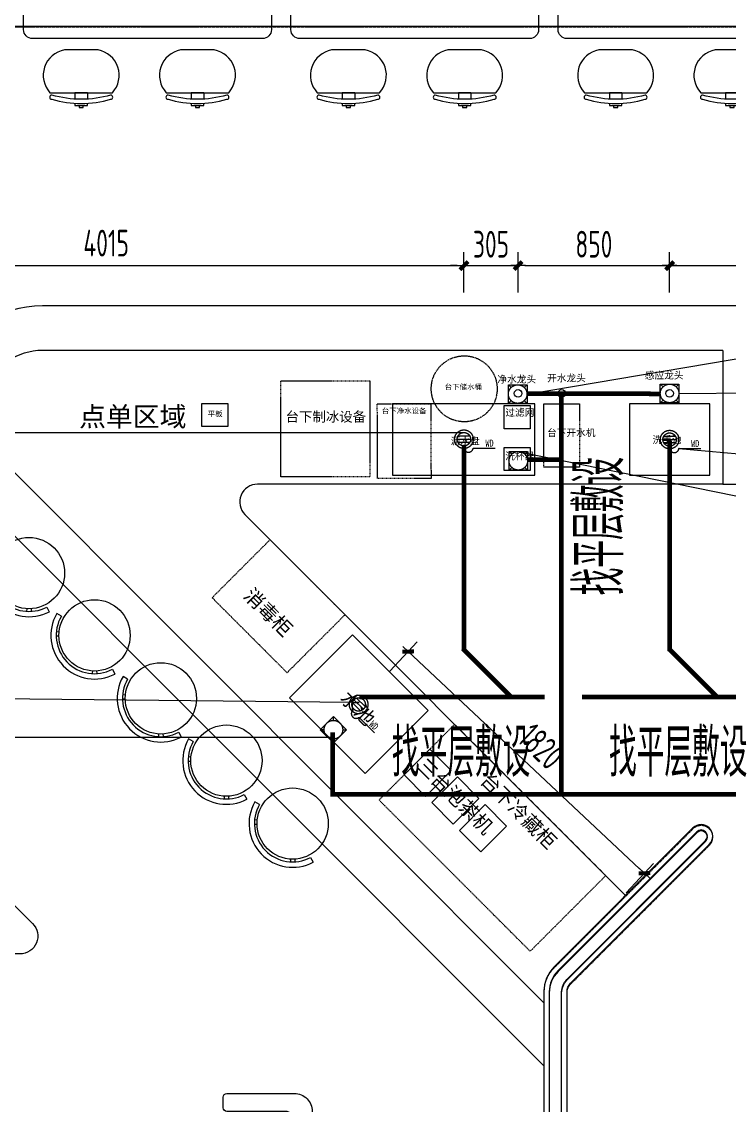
# Model space of a CAD drawing. Header units: millimetres. Extents: x -42850 to 60853, y 3819 to 26094.
# Drawn here: x 16818 to 20791, y 16432 to 22511 of the extents above; entities that cross this region are included whole.
import ezdxf
from ezdxf.enums import TextEntityAlignment as Align

# ---------------------------------------------------------------- set-up
doc = ezdxf.new("R2010")
doc.units = ezdxf.units.MM
doc.header["$LTSCALE"] = 200
for name, pattern in [('DASH', [0.35, 0.25, -0.1]), ('DASHED2', [0.375, 0.25, -0.125]), ('M-CENTER', [11.25, 7.5, -1.25, 1.25, -1.25])]:
    doc.linetypes.add(name, pattern=pattern)
for name, color, linetype in [('A-WALL-墙体', 160, 'Continuous'), ('EC-LAUN-给排水', 1, 'DASH'), ('FF-FINISH DIM-完成面尺寸', 44, 'Continuous'), ('PIPE-废水', 31, 'TG_F'), ('PIPE-给水', 3, 'TG_J'), ('TWT_TEXT', 7, 'Continuous'), ('全灰平面', 250, 'Continuous')]:
    doc.layers.add(name, color=color, linetype=linetype)
doc.layers.add('FF-FINISH-墙体完成面', color=20, linetype='M-CENTER', lineweight=13)
doc.styles.add('CCD-DIM', font='archs.shx', dxfattribs={"width": 0.75})
doc.styles.add('DIM', font='')
doc.styles.get("Standard").update_dxf_attribs({"font": 'gbenor.shx', "width": 0.8, "bigfont": 'gbcbig.shx'})
doc.styles.add('TG_LINETYPE', font='SIMPLEX', dxfattribs={"width": 0.8, "height": 2.5, "bigfont": 'HZTXT'})
doc.styles.add('TongRui-JC', font='times.ttf')
doc.styles.add('宋体', font='')
doc.styles.get('DIM').set_extended_font_data('SimSun')
doc.styles.get('宋体').set_extended_font_data('SimSun')
doc.linetypes.add('TG_F', pattern='A,2,-0.3,["F",TG_LINETYPE,S=0.1,R=0,X=-0.23,Y=-0.15],0', length=2.3)
doc.linetypes.add('TG_J', pattern='A,2,-0.3,["J",TG_LINETYPE,S=0.1,R=0,X=-0.23,Y=-0.15],0', length=2.3)
doc.dimstyles.new('CCD_DIM_1', dxfattribs={"dimtxt": 2, "dimasz": 0.5, "dimexe": 1, "dimexo": 1.5, "dimgap": 0.6, "dimtad": 1, "dimdec": 0, "dimrnd": 5, "dimzin": 12, "dimdsep": 46, "dimtxsty": 'CCD-DIM', "dimblk": 'CCD_Dimension_Tick', "dimcen": 0.125, "dimclrd": 44, "dimclre": 44, "dimclrt": 50, "dimadec": 0, "dimazin": 0, "dimtfac": 1, "dimtdec": 0, "dimtix": 1, "dimtmove": 1, "dimatfit": 3, "dimldrblk": 'CCD_Leader_Dot', "dimfxl": 2, "dimfxlon": 1, "dimtvp": 1, "dimtolj": 1, "dimtzin": 0, "dimarcsym": 0})
doc.dimstyles.new('引线', dxfattribs={"dimtxt": 2.5, "dimasz": 1, "dimexe": 1, "dimexo": 1, "dimgap": 1, "dimtad": 1, "dimdec": 0, "dimzin": 0, "dimdsep": 46, "dimtxsty": 'DIM', "dimblk": 'ARCHTICK', "dimcen": 0, "dimclrd": 256, "dimclre": 256, "dimclrt": 256, "dimadec": 0, "dimazin": 0, "dimtfac": 0.5, "dimtdec": 0, "dimtix": 1, "dimtmove": 2, "dimatfit": 2, "dimldrblk": 'A', "dimfxl": 6, "dimfxlon": 1, "dimtolj": 1, "dimtzin": 0, "dimlwd": -1, "dimlwe": -1, "dimarcsym": 0})

# ---------------------------------------------------------------- blocks, each defined once
blk = doc.blocks.new('CCD_Dimension_Tick')
at = {"color": 0, "linetype": 'ByBlock', "lineweight": -2}
for p, q in [((-1.09, 0), (0, 0)), ((0, 0), (1.09, 0))]:
    blk.add_line(p, q, dxfattribs=at)
at = {"color": 0, "linetype": 'Continuous', "lineweight": -2, "const_width": 0.608}
blk.add_lwpolyline([(-0.61, -0.61), (0.61, 0.61)], dxfattribs=at)
blk = doc.blocks.new('*D179')
at = {"layer": 'DEFPOINTS', "color": 0, "linetype": 'ByBlock', "ltscale": 100, "transparency": 16777216}
for p in [(15254.8, 78395.9), (15254.8, 78339), (13455.9, 77678.9)]:
    blk.add_point(p, dxfattribs=at)
at = {"layer": 'FF-FINISH-墙体完成面', "color": 44, "linetype": 'ByBlock', "lineweight": -2, "ltscale": 100, "transparency": 16777216}
for p, q in [((13455.9, 78245.9), (13455.9, 78470.9)), ((15254.8, 78395.9), (15254.8, 78470.9)), ((13493.4, 78395.9), (15217.3, 78395.9))]:
    blk.add_line(p, q, dxfattribs=at)
at = {"layer": 'FF-FINISH-墙体完成面', "color": 44, "linetype": 'ByBlock', "lineweight": -2, "ltscale": 100, "transparency": 16777216, "xscale": 37.5, "yscale": 37.5, "zscale": 37.5, "rotation": 180}
blk.add_blockref('CCD_Dimension_Tick', (13455.9, 78395.9), dxfattribs=at)
at = {"layer": 'FF-FINISH-墙体完成面', "color": 44, "linetype": 'ByBlock', "lineweight": -2, "ltscale": 100, "transparency": 16777216, "xscale": 37.5, "yscale": 37.5, "zscale": 37.5}
blk.add_blockref('CCD_Dimension_Tick', (15254.8, 78395.9), dxfattribs=at)
at = {"layer": 'FF-FINISH-墙体完成面', "color": 50, "linetype": 'ByBlock', "ltscale": 100, "transparency": 16777216, "insert": (14355.4, 78515.9), "char_height": 150, "attachment_point": 5, "style": 'CCD-DIM'}
blk.add_mtext('\\A1;1800', dxfattribs=at)
blk = doc.blocks.new('CCD_Leader_Dot')
at = {"color": 0, "linetype": 'ByBlock'}
blk.add_line((-5, 0), (-10, 0), dxfattribs=at)
at = {"color": 0, "linetype": 'ByBlock', "const_width": 5}
blk.add_lwpolyline([(-2.5, 0, 1), (2.5, 0, 1)], format="xyb", close=True, dxfattribs=at)
blk = doc.blocks.new('*D180')
at = {"layer": 'DEFPOINTS', "color": 0, "linetype": 'ByBlock', "ltscale": 100, "transparency": 16777216}
for p in [(13455.9, 78395.9), (12605.5, 77678.9), (13455.9, 77678.9)]:
    blk.add_point(p, dxfattribs=at)
at = {"layer": 'FF-FINISH-墙体完成面', "color": 44, "linetype": 'ByBlock', "lineweight": -2, "ltscale": 100, "transparency": 16777216}
for p, q in [((12605.5, 78245.9), (12605.5, 78470.9)), ((13455.9, 78245.9), (13455.9, 78470.9)), ((12643, 78395.9), (13418.4, 78395.9))]:
    blk.add_line(p, q, dxfattribs=at)
at = {"layer": 'FF-FINISH-墙体完成面', "color": 44, "linetype": 'ByBlock', "lineweight": -2, "ltscale": 100, "transparency": 16777216, "xscale": 37.5, "yscale": 37.5, "zscale": 37.5, "rotation": 180}
blk.add_blockref('CCD_Dimension_Tick', (12605.5, 78395.9), dxfattribs=at)
at = {"layer": 'FF-FINISH-墙体完成面', "color": 44, "linetype": 'ByBlock', "lineweight": -2, "ltscale": 100, "transparency": 16777216, "xscale": 37.5, "yscale": 37.5, "zscale": 37.5}
blk.add_blockref('CCD_Dimension_Tick', (13455.9, 78395.9), dxfattribs=at)
at = {"layer": 'FF-FINISH-墙体完成面', "color": 50, "linetype": 'ByBlock', "ltscale": 100, "transparency": 16777216, "insert": (13030.7, 78515.9), "char_height": 150, "attachment_point": 5, "style": 'CCD-DIM'}
blk.add_mtext('\\A1;850', dxfattribs=at)
blk = doc.blocks.new('*D181')
at = {"layer": 'DEFPOINTS', "color": 0, "linetype": 'ByBlock', "ltscale": 100, "transparency": 16777216}
for p in [(12605.5, 78395.9), (12605.5, 77678.9), (12301.3, 77422)]:
    blk.add_point(p, dxfattribs=at)
at = {"layer": 'FF-FINISH-墙体完成面', "color": 44, "linetype": 'ByBlock', "lineweight": -2, "ltscale": 100, "transparency": 16777216}
for p, q in [((12301.3, 78245.9), (12301.3, 78470.9)), ((12605.5, 78245.9), (12605.5, 78470.9)), ((12263.8, 78395.9), (12226.3, 78395.9)), ((12301.3, 78395.9), (12605.5, 78395.9)), ((12643, 78395.9), (12680.5, 78395.9))]:
    blk.add_line(p, q, dxfattribs=at)
at = {"layer": 'FF-FINISH-墙体完成面', "color": 44, "linetype": 'ByBlock', "lineweight": -2, "ltscale": 100, "transparency": 16777216, "xscale": 37.5, "yscale": 37.5, "zscale": 37.5}
blk.add_blockref('CCD_Dimension_Tick', (12301.3, 78395.9), dxfattribs=at)
at = {"layer": 'FF-FINISH-墙体完成面', "color": 44, "linetype": 'ByBlock', "lineweight": -2, "ltscale": 100, "transparency": 16777216, "xscale": 37.5, "yscale": 37.5, "zscale": 37.5, "rotation": 180}
blk.add_blockref('CCD_Dimension_Tick', (12605.5, 78395.9), dxfattribs=at)
at = {"layer": 'FF-FINISH-墙体完成面', "color": 50, "linetype": 'ByBlock', "ltscale": 100, "transparency": 16777216, "insert": (12453.4, 78515.9), "char_height": 150, "attachment_point": 5, "style": 'CCD-DIM'}
blk.add_mtext('\\A1;305', dxfattribs=at)
blk = doc.blocks.new('*D182')
at = {"layer": 'DEFPOINTS', "color": 0, "linetype": 'ByBlock', "ltscale": 100, "transparency": 16777216}
for p in [(12301.3, 78395.9), (12301.3, 77422), (8284.8, 77273.3)]:
    blk.add_point(p, dxfattribs=at)
at = {"layer": 'FF-FINISH-墙体完成面', "color": 44, "linetype": 'ByBlock', "lineweight": -2, "ltscale": 100, "transparency": 16777216}
for p, q in [((8284.8, 78245.9), (8284.8, 78470.9)), ((12301.3, 78245.9), (12301.3, 78470.9)), ((8322.3, 78395.9), (12263.8, 78395.9))]:
    blk.add_line(p, q, dxfattribs=at)
at = {"layer": 'FF-FINISH-墙体完成面', "color": 44, "linetype": 'ByBlock', "lineweight": -2, "ltscale": 100, "transparency": 16777216, "xscale": 37.5, "yscale": 37.5, "zscale": 37.5, "rotation": 180}
blk.add_blockref('CCD_Dimension_Tick', (8284.8, 78395.9), dxfattribs=at)
at = {"layer": 'FF-FINISH-墙体完成面', "color": 44, "linetype": 'ByBlock', "lineweight": -2, "ltscale": 100, "transparency": 16777216, "xscale": 37.5, "yscale": 37.5, "zscale": 37.5}
blk.add_blockref('CCD_Dimension_Tick', (12301.3, 78395.9), dxfattribs=at)
at = {"layer": 'FF-FINISH-墙体完成面', "color": 50, "linetype": 'ByBlock', "ltscale": 100, "transparency": 16777216, "insert": (10293, 78522.2), "char_height": 150, "attachment_point": 5, "style": 'CCD-DIM'}
blk.add_mtext('\\A1;4015', dxfattribs=at)
blk = doc.blocks.new('*D189')
at = {"layer": 'DEFPOINTS', "color": 0, "linetype": 'ByBlock', "ltscale": 100, "transparency": 16777216}
for p in [(11710.1, 75933.8), (13314.4, 74986.9), (13036.2, 74690.2)]:
    blk.add_point(p, dxfattribs=at)
at = {"layer": 'FF-FINISH-墙体完成面', "color": 44, "linetype": 'ByBlock', "lineweight": -2, "ltscale": 100, "transparency": 16777216}
for p, q in [((11885.8, 76121.1), (12039.7, 76285.2)), ((12015.7, 76204.8), (13287.1, 75012.6)), ((13211.8, 74877.5), (13365.7, 75041.6))]:
    blk.add_line(p, q, dxfattribs=at)
at = {"layer": 'FF-FINISH-墙体完成面', "color": 44, "linetype": 'ByBlock', "lineweight": -2, "ltscale": 100, "transparency": 16777216, "xscale": 37.5, "yscale": 37.5, "zscale": 37.5}
for p, rotation in [((11988.4, 76230.5), 136.8394818255109), ((13314.4, 74986.9), 316.8394818255109)]:
    blk.add_blockref('CCD_Dimension_Tick', p, dxfattribs=dict(at, rotation=rotation))
at = {"layer": 'FF-FINISH-墙体完成面', "color": 50, "linetype": 'ByBlock', "ltscale": 100, "transparency": 16777216, "insert": (12735.6, 75698.5), "char_height": 150, "attachment_point": 5, "rotation": 316.83948, "style": 'CCD-DIM'}
blk.add_mtext('\\A1;1820', dxfattribs=at)
blk = doc.blocks.new('_ARCHTICK')
at = {"color": 0, "linetype": 'ByBlock', "const_width": 0.4}
blk.add_lwpolyline([(-0.5, -0.5), (0.5, 0.5)], dxfattribs=at)
blk = doc.blocks.new('A')
at = {"color": 0, "lineweight": -2}
for p, q in [((-0.4, 0), (-2.1, 0)), ((-1.4, 1.1), (-1.1, 1.4)), ((-1.4, 1.1), (-0.4, 0)), ((-1.4, -1.1), (-0.4, 0)), ((-1.1, 1.4), (0, 0)), ((-1.1, -1.4), (0, 0)), ((-1.4, -1.1), (-1.1, -1.4))]:
    blk.add_line(p, q, dxfattribs=at)
for points in [[(-1.4, 1.1), (-1.1, 1.4), (-0.4, 0), (0, 0)], [(-1.4, -1.1), (-1.1, -1.4), (-0.4, 0), (0, 0)]]:
    blk.add_solid(points, dxfattribs=at)
blk = doc.blocks.new('SFWHFWQ_MNCHGCOLOR')
at = {"color": 0, "lineweight": -2, "ltscale": 100}
for p, q in [((1132104.5, -38116.3), (1132104.5, -38141.4)), ((1132154.7, -38116.3), (1132104.5, -38116.3))]:
    blk.add_line(p, q, dxfattribs=at)
at = {"color": 0, "lineweight": -2}
blk.add_lwpolyline([(1132104.5, -38116.3), (1132205, -38116.3), (1132254.1, -38116.3, 0.59094), (1132196.6, -37945.8), (1132129.6, -37945.3), (1132062.5, -37945.8, 0.591177), (1132005.1, -38116.3), (1132054.2, -38116.3), (1132104.5, -38116.3)], format="xyb", dxfattribs=at)
blk.add_lwpolyline([(1132246.9, -38125.9, -0.142857), (1132012.3, -38125.9, 1), (1132012.3, -38142.6, 0.142857), (1132246.9, -38142.6, 1)], format="xyb", close=True, dxfattribs=at)
at = {"color": 0, "lineweight": -2, "ltscale": 100}
blk.add_lwpolyline([(1132154.7, -38116.3), (1132154.7, -38141.9)], dxfattribs=at)
at = {"color": 0, "lineweight": -2}
for points in [[(1132104.5, -38158.7), (1132104.5, -38167), (1132154.7, -38167), (1132154.7, -38158.7)], [(1132121.2, -38167), (1132121.2, -38175.4), (1132138, -38175.4), (1132138, -38167)]]:
    blk.add_lwpolyline(points, dxfattribs=at)
blk = doc.blocks.new('SGWEGWGW_MNCHGCOLOR')
at = {"color": 0, "linetype": 'ByBlock', "lineweight": -2, "ltscale": 100}
for p, q in [((1131438, -39740.6), (1131429.9, -39753.2)), ((1131458.6, -39755.8), (1131449.1, -39767.3)), ((1131135, -39813.9), (1131148, -39821.4)), ((1131149, -39792.5), (1131161.1, -39801.5)), ((1131514, -39825.8), (1131540.9, -39812.5)), ((1131107.5, -39898.8), (1131077.6, -39895.6))]:
    blk.add_line(p, q, dxfattribs=at)
blk.add_circle((1131321.3, -39921.2), 200, dxfattribs=at)
for radius in [245, 215]:
    blk.add_arc((1131321.3, -39921.2), radius, 26.34649, 174.01567, dxfattribs=at)
blk = doc.blocks.new('fewgwgwg')
at = {"layer": '全灰平面', "color": 250, "ltscale": 100}
for points in [[(1393953.6, -72947.1), (1395344.3, -72947.1), (1395344.3, -73347.1, -0.414214), (1395294.3, -73397.1), (1394003.6, -73397.1, -0.414214), (1393953.6, -73347.1)], [(1395453.6, -72947.1), (1396844.3, -72947.1), (1396844.3, -73347.1, -0.414214), (1396794.3, -73397.1), (1395503.6, -73397.1, -0.414214), (1395453.6, -73347.1)], [(1396953.6, -72947.1), (1398344.3, -72947.1), (1398344.3, -73347.1, -0.414214), (1398294.3, -73397.1), (1397003.6, -73397.1, -0.414214), (1396953.6, -73347.1)], [(1393933, -78532.5), (1392958.6, -78532.5, -0.414214), (1392858.6, -78432.5), (1392858.6, -77458.2, -0.668179), (1393029.3, -77387.5), (1394003.7, -78361.8, -0.668178)]]:
    blk.add_lwpolyline(points, format="xyb", close=True, dxfattribs=at)
at = {"layer": '全灰平面', "color": 250, "ltscale": 0.01}
blk.add_lwpolyline([(1391498.6, -74194.2), (1391528.6, -74194.2), (1391528.6, -73327.1), (1399473.3, -73327.1)], dxfattribs=at)
at = {"layer": '全灰平面', "color": 250, "ltscale": 100}
for points in [[(1397878.6, -75897.1), (1398628.6, -75897.1, 0.414214), (1398678.6, -75847.1), (1398678.6, -74897.1), (1394059.7, -74897.1, 0.668179), (1393635.4, -75921.4), (1396873.8, -79159.8)], [(1397878.6, -75147.1), (1394059.7, -75147.1, 0.668179), (1393812.2, -75744.6), (1396873.8, -78806.2)], [(1397878.6, -75897.1), (1395266.8, -75897.1, 0.668179), (1395196.1, -76067.9), (1397332.5, -78204.3)], [(1397732, -77847.2), (1396953.5, -78625.7, 0.198912), (1396903.8, -78745.9), (1396903.8, -80291)], [(1397781.5, -77896.7, 1), (1397732, -77847.2)], [(1397645.7, -80296.9), (1396973.8, -80296.9), (1396973.8, -78745.9, -0.198912), (1397003, -78675.2), (1397781.5, -77896.7)], [(1395073.7, -79915), (1395073.7, -79835, -0.414214), (1395093.7, -79815), (1395423.7, -79815, 0.414197), (1395473.7, -79765), (1395473.7, -79465.6, 0.414214), (1395423.7, -79415.6), (1395093.7, -79415.6, -0.414214), (1395073.7, -79395.6), (1395073.7, -79335.6, -0.414214), (1395093.7, -79315.6), (1395473.7, -79315.6, -0.414214), (1395573.7, -79415.6), (1395573.7, -79915)]]:
    blk.add_lwpolyline(points, format="xyb", dxfattribs=at)
at = {"layer": '全灰平面', "color": 250, "linetype": 'ByBlock', "ltscale": 100}
blk.add_lwpolyline([(1397878.6, -75147.1), (1397878.6, -75897.1)], dxfattribs=at)
at = {"layer": '全灰平面', "color": 250, "linetype": 'DASHED2', "ltscale": 0.1}
for points in [[(1395397.7, -75317.1), (1395897.7, -75317.1), (1395897.7, -75856.2), (1395397.7, -75856.2)], [(1395938.9, -75447.1), (1396238.9, -75447.1), (1396240.5, -75865.3), (1395940.5, -75865.3)], [(1396874.1, -75447.1), (1397074.1, -75447.1), (1397074.1, -75802.1), (1396874.1, -75802.1)], [(1396372.9, -77244.7), (1397221.4, -78093.2), (1396797.1, -78517.5), (1395948.6, -77668.9)]]:
    blk.add_lwpolyline(points, close=True, dxfattribs=at)
at = {"layer": '全灰平面', "color": 250, "ltscale": 100}
for points in [[(1394953.1, -75443.8), (1395100.1, -75443.8), (1395100.1, -75573.5), (1394953.1, -75573.5)], [(1396024.1, -75847.1), (1396824.1, -75847.1), (1396824.1, -75447.1), (1396024.1, -75447.1)], [(1396650.8, -75456.4), (1396797.8, -75456.4), (1396797.8, -75586.1), (1396650.8, -75586.1)], [(1397354.8, -75847.1), (1397804.8, -75847.1), (1397804.8, -75447.1), (1397354.8, -75447.1)], [(1396650.8, -75691), (1396797.8, -75691), (1396797.8, -75820.7), (1396650.8, -75820.7)], [(1396089.4, -77528.2), (1396209.6, -77648.4), (1396353.8, -77504.1), (1396233.6, -77383.9)], [(1396244.9, -77683.7), (1396365.1, -77803.9), (1396509.4, -77659.7), (1396389.2, -77539.5)], [(1396400.5, -77839.3), (1396520.7, -77959.5), (1396665, -77815.2), (1396544.7, -77695)]]:
    blk.add_lwpolyline(points, close=True, dxfattribs=at)
at = {"layer": '全灰平面', "color": 250, "linetype": 'DASHED2', "ltscale": 0.1}
blk.add_lwpolyline([(1395336.9, -76208.8), (1395757.7, -76629.5), (1395432.4, -76954.8), (1395011.7, -76534), (1395336.9, -76208.8)], dxfattribs=at)
at = {"layer": '全灰平面', "color": 250, "ltscale": 100}
blk.add_lwpolyline([(1395800.1, -76742.6), (1396224.4, -77166.9), (1395870.8, -77520.4), (1395446.6, -77096.2), (1395800.1, -76742.6)], dxfattribs=at)
at = {"layer": '全灰平面', "color": 250}
blk.add_lwpolyline([(1396566.4, -77731.2), (1396566.4, -77731.3)], dxfattribs=at)
at = {"layer": '全灰平面', "color": 250, "ltscale": 0.01}
for points in [[(1397802.7, -77917.9), (1397802.7, -77917.9, 1), (1397710.8, -77826)], [(1397710.8, -77826), (1396932.3, -78604.4, 0.198912), (1396873.8, -78745.9), (1396873.8, -80266.9)], [(1397003.8, -80266.9), (1397003.8, -78745.9, -0.198912), (1397024.3, -78696.4), (1397802.7, -77917.9)]]:
    blk.add_lwpolyline(points, format="xyb", dxfattribs=at)
at = {"layer": '全灰平面', "color": 250, "linetype": 'DASHED2', "ltscale": 0.1}
blk.add_circle((1396426.7, -75362.2), 185, dxfattribs=at)
at = {"layer": '全灰平面', "color": 250, "ltscale": 100}
for centre in [(1396729.4, -75388), (1396974.1, -75388), (1397579.8, -75388)]:
    blk.add_circle(centre, 21.4, dxfattribs=at)
at = {"layer": '全灰平面', "color": 250, "xscale": 1.407250517513538, "yscale": 1.407250517513538, "zscale": 1.407250517513538}
for p in [(-198913.2, -20061.7), (-198260.5, -20061.7), (-197413.2, -20061.7), (-196760.5, -20061.7), (-195913.2, -20061.7), (-195260.5, -20061.7)]:
    blk.add_blockref('SFWHFWQ_MNCHGCOLOR', p, dxfattribs=at)
at = {"layer": '全灰平面', "color": 250, "rotation": 123.7607451231965}
for p in [(1989499.4, -1039122.7), (1989867.4, -1039472), (1990239.5, -1039825.4), (1990607.5, -1040174.7), (1990979.6, -1040528)]:
    blk.add_blockref('SGWEGWGW_MNCHGCOLOR', p, dxfattribs=at)
at = {"layer": '全灰平面', "color": 250, "style": 'TongRui-JC'}
blk.add_text('点单区域', height=110.42, rotation=0.00001, dxfattribs=at).set_placement((1394265.2, -75573.2))
at = {"layer": '全灰平面', "color": 250, "attachment_point": 1, "style": 'TongRui-JC'}
for s, width, gutter_width, insert, char_height, rotation in [('{\\fSimSun|b0|i0|c134|p2;感应龙头}', 898.797, 207.9, (1397440.8, -75266.5), 39.771, 0.00001), ('{\\fSimSun|b0|i0|c134|p2;\\W1;净水龙头}', 595.767, 137.8, (1396613.1, -75288.6), 39.771, 0.00001), ('{\\fSimSun|b0|i0|c134|p2;\\W1;开水龙头}', 898.797, 207.9, (1396892.2, -75282.1), 39.771, 0.00001), ('{\\fSimSun|b0|i0|c134|p2;台下储水桶}', 898.797, 207.9, (1396316.7, -75336.4), 30, 0.00001), ('{\\fSimSun|b0|i0|c134|p2;\\W1;平板}', 898.797, 207.9, (1394986.9, -75487.8), 30, 0.00001), ('{\\fSimSun|b0|i0|c134|p2;台下制冰设备}', 826.978, 191.3, (1395424.1, -75491.1), 55.206, 0.00001), ('{\\fSimSun|b0|i0|c134|p2;台下净水设备}', 898.797, 207.9, (1395963.7, -75470.8), 30, 0.00001), ('{\\fSimSun|b0|i0|c134|p2;\\W1;过滤网}', 898.797, 207.9, (1396657.7, -75475.5), 39.771, 0.00001), ('{\\fSimSun|b0|i0|c134|p2;台下开水机}', 898.797, 207.9, (1396892.2, -75588.7), 39.771, 0.00001), ('{\\fSimSun|b0|i0|c134|p2;洗手池}', 898.797, 207.9, (1397483.6, -75628.2), 39.771, 0.00001), ('{\\fSimSun|b0|i0|c134|p2;\\W1;沥水盘}', 898.797, 207.9, (1396350.7, -75635.6), 39.771, 0.00001), ('{\\fSimSun|b0|i0|c134|p2;\\W1;洗杯器}', 898.797, 207.9, (1396657, -75719.7), 39.771, 0.00001), ('{\\fSimSun|b0|i0|c134|p2;消毒柜}', 898.797, 207.9, (1395239.7, -76471), 80, 315.00002), ('{\\fSimSun|b0|i0|c134|p2;水池}', 898.797, 207.9, (1395780.9, -77047.4), 80, 315.00002), ('{\\fSimSun|b0|i0|c134|p2;三台泡茶机}', 898.797, 207.9, (1396211.8, -77426.4), 80, 315.00002), ('{\\fSimSun|b0|i0|c134|p2;台下冷藏柜}', 898.797, 207.9, (1396568.2, -77508.6), 80, 315.00002)]:
    blk.add_mtext_dynamic_manual_height_columns(s, width=width, gutter_width=gutter_width, heights=[0], dxfattribs=dict(at, insert=insert, char_height=char_height, rotation=rotation))
blk = doc.blocks.new('冷水給水')
at = {"layer": 'EC-LAUN-给排水'}
for p, q in [((182.222, 46.286, -2.582), (182.161, 46.347, -2.582)), ((182.516, 46.286, -2.582), (182.577, 46.347, -2.582)), ((182.222, 45.992, -2.582), (182.161, 45.931, -2.582)), ((182.516, 45.992, -2.582), (182.577, 45.931, -2.582))]:
    blk.add_line(p, q, dxfattribs=at)
at = {"layer": 'EC-LAUN-给排水', "elevation": -2.582}
blk.add_lwpolyline([(182.161, 46.347), (182.577, 46.347), (182.577, 45.931), (182.161, 45.931)], close=True, dxfattribs=at)
at = {"layer": 'EC-LAUN-给排水'}
blk.add_circle((182.369, 46.139, -2.582), 0.208, dxfattribs=at)
blk = doc.blocks.new('落水口原型')
for p, q in [((-0.1, 1.4), (2.9, 1.4)), ((2.72, 2.1), (0.07, 2.1)), ((2.72, 0.7), (0.07, 0.7))]:
    blk.add_line(p, q)
for radius in [2.08, 1.5]:
    blk.add_circle((1.4, 1.4), radius)
blk.add_arc((2.43, -0.45), 1.06, 192.6569, 353.1909)
blk = doc.blocks.new('壁面落水口')
at = {"layer": 'EC-LAUN-给排水', "linetype": 'Continuous'}
blk.add_line((186.96, 47.732, -2.582), (187.45, 47.732, -2.582), dxfattribs=at)
at = {"layer": 'EC-LAUN-给排水', "xscale": 0.1, "yscale": 0.1, "zscale": 0.1}
blk.add_blockref('落水口原型', (186.612, 47.79, -2.582), dxfattribs=at)
at = {"layer": 'EC-LAUN-给排水', "color": 40, "style": '宋体', "width": 0.7}
blk.add_text('WD', height=0.1594, dxfattribs=at).set_placement((187.416, 47.716, -2.582), align=Align.BOTTOM_RIGHT)
blk = doc.blocks.new('HesiBlk_20260924172335122')
at = {"layer": 'A-WALL-墙体', "ltscale": 100}
for points in [[(13608.186, 75214.49), (12829.696, 74435.997, 0.19891205), (12779.904, 74315.789), (12779.904, 72770.672)], [(13657.683, 75164.992, 1), (13608.186, 75214.489)], [(13521.81, 72764.78), (12849.904, 72764.78), (12849.904, 74315.789, -0.19891205), (12879.193, 74386.5), (13657.683, 75164.992)]]:
    blk.add_lwpolyline(points, format="xyb", dxfattribs=at)
at = {"layer": 'FF-FINISH-墙体完成面', "ltscale": 0.01}
blk.add_lwpolyline([(7374.762, 78867.505), (7404.762, 78867.505), (7404.762, 79734.512), (15349.431, 79734.512)], dxfattribs=at)
for points in [[(13586.973, 75235.703), (12808.482, 74457.21, 0.19891205), (12749.904, 74315.789), (12749.904, 72794.78)], [(13678.897, 75143.779), (13678.897, 75143.779, 1), (13586.973, 75235.703)], [(12879.904, 72794.78), (12879.904, 74315.789, -0.19891205), (12900.406, 74365.287), (13678.897, 75143.779)]]:
    blk.add_lwpolyline(points, format="xyb", dxfattribs=at)
at = {"layer": 'EC-LAUN-给排水', "xscale": 250.8885032282683, "yscale": 250.8885032282683, "zscale": 250.8885032282683}
for name, p, rotation in [('冷水給水', (24178.948, 31920.978, 647.737), 89.99999999999947), ('冷水給水', (25031.635, 31924.557, 647.737), 89.99999999999947), ('壁面落水口', (-34552.63, 65396.988, 647.737), 359.9999999999995), ('壁面落水口', (-33397.963, 65394.837, 647.737), 359.9999999999995), ('冷水給水', (24182.262, 31546.841, 647.737), 89.99999999999947), ('壁面落水口', (-29927.711, 100554.484, 647.737), 315.0097102054256), ('冷水給水', (52107.055, 51624.469, 647.737), 135.0000078945727)]:
    blk.add_blockref(name, p, dxfattribs=dict(at, rotation=rotation))
at = {"layer": '全灰平面', "linetype": 'ByBlock'}
blk.add_blockref('fewgwgwg', (-1384123.852, 153066.943), dxfattribs=at)
at = {"layer": 'FF-FINISH-墙体完成面', "linetype": 'ByBlock', "ltscale": 100}
for base, p1, p2, picture, middle in [((12301.283, 78395.908), (8284.798, 77273.296), (12301.283, 77421.95), '*D182', (10293.041, 78522.158)), ((12605.5, 78395.908), (12301.283, 77421.95), (12605.5, 77678.894), '*D181', (12453.391, 78515.908)), ((13455.95, 78395.908), (12605.5, 77678.894), (13455.95, 77678.894), '*D180', (13030.725, 78515.908)), ((15254.788, 78395.908), (13455.95, 77678.894), (15254.788, 78339.024), '*D179', (14355.369, 78515.908))]:
    dim = blk.add_linear_dim(base=base, p1=p1, p2=p2, dimstyle='CCD_DIM_1', override={"dimscale": 75, "dimlfac": -74.999999}, dxfattribs=at)
    dim.commit()
    dim.dimension.update_dxf_attribs({"geometry": picture, "text_midpoint": middle})
dim = blk.add_aligned_dim(p1=(11710.114, 75933.753), p2=(13036.189, 74690.204), distance=406.781, dimstyle='CCD_DIM_1', override={"dimscale": 75, "dimlfac": -74.999999}, dxfattribs=at)
dim.commit()
dim.dimension.update_dxf_attribs({"geometry": '*D189', "text_midpoint": (12735.631, 75698.513)})
at = {"layer": 'FF-FINISH DIM-完成面尺寸', "color": 43}
for points in [[(12655.494, 77675.316), (20866.073, 79065.544), (21586.463, 79065.544)], [(13508.182, 77678.894), (21587.076, 77753.608)], [(12301.283, 77457.039), (2419.894, 77457.039)], [(12631.214, 77347.235), (20873.911, 75677.643), (21565.952, 75677.643)], [(13508.182, 77370.247), (20874.146, 76719.367), (21554.077, 76719.367)], [(11674.132, 75944.865), (2410.556, 76038.018)], [(11563.989, 75748.475), (2428.498, 75748.475)]]:
    blk.add_leader(points, dimstyle='引线', dxfattribs=at)

msp = doc.modelspace()

# ---------------------------------------------------------------- hatches: boundary and pattern name
at = {"layer": 'PIPE-废水'}
for points in [[(19300.7, 18987.9), (19290.8, 18978), (19286.7, 18982.1)], [(19300.7, 18987.9), (19286.7, 18987.9), (19286.7, 18982.1)], [(19300.7, 18987.9), (19287.6, 18987.9), (19287.6, 18982.5)], [(19300.7, 18987.9), (19291.4, 18978.6), (19287.6, 18982.5)], [(20456.2, 18987.9), (20446.3, 18978), (20442.2, 18982.1)], [(20456.2, 18987.9), (20442.2, 18987.9), (20442.2, 18982.1)], [(20456.2, 18987.9), (20443.1, 18987.9), (20443.1, 18982.5)], [(20456.2, 18987.9), (20447, 18978.6), (20443.1, 18982.5)]]:
    msp.add_hatch(color=256, dxfattribs=at).paths.add_polyline_path(points)
at = {"layer": 'PIPE-给水'}
for points in [[(18564.1, 18176.8), (18550.9, 18176.8), (18550.9, 18163.6)], [(18564.1, 18176.8), (18564.1, 18163.6), (18550.9, 18163.6)]]:
    msp.add_hatch(color=256, dxfattribs=at).paths.add_polyline_path(points)

# ---------------------------------------------------------------- linework, layer by layer
at = {"layer": 'PIPE-废水', "const_width": 26.2}
for points in [[(19300.7, 18987.9), (19300.7, 20128.9)], [(20456.2, 18987.9), (20456.2, 20160.1)], [(19566.2, 18722.4), (19300.7, 18987.9)], [(20721.8, 18722.4), (20456.2, 18987.9)], [(18713.9, 18722.4), (19566.2, 18722.4)], [(19566.2, 18722.4), (19753.4, 18722.4)], [(19962.6, 18722.4), (20756.8, 18722.4)], [(20756.8, 18722.4), (23233, 18722.4)]]:
    msp.add_lwpolyline(points, dxfattribs=at)
at = {"layer": 'PIPE-给水', "const_width": 26.2}
for points in [[(19658.2, 20424.1), (19848.3, 20424.1)], [(19848.3, 20052.8), (19848.3, 20424.1)], [(19848.3, 20424.1), (20403.1, 20422.9)], [(19658.2, 20052.8), (19848.3, 20052.8)], [(19848.3, 18176.8), (19848.3, 20052.8)], [(18564.1, 18176.8), (18564.1, 18523.2)], [(18564.1, 18176.8), (19848.3, 18176.8)], [(19848.3, 18176.8), (21463.8, 18176.8)]]:
    msp.add_lwpolyline(points, dxfattribs=at)

# ---------------------------------------------------------------- block references
msp.add_blockref('HesiBlk_20260924172335122', (6999.4, -57253.6))

# ---------------------------------------------------------------- texts
at = {"layer": 'TWT_TEXT', "width": 0.8}
msp.add_text('找平层敷设', height=270.07, rotation=90.00001, dxfattribs=at).set_placement((20195.6, 19292.1))
for p in [(18896, 18274.6), (20115, 18274.6)]:
    msp.add_text('找平层敷设', height=270.07, dxfattribs=at).set_placement(p)

doc.saveas('drawing.dxf')
